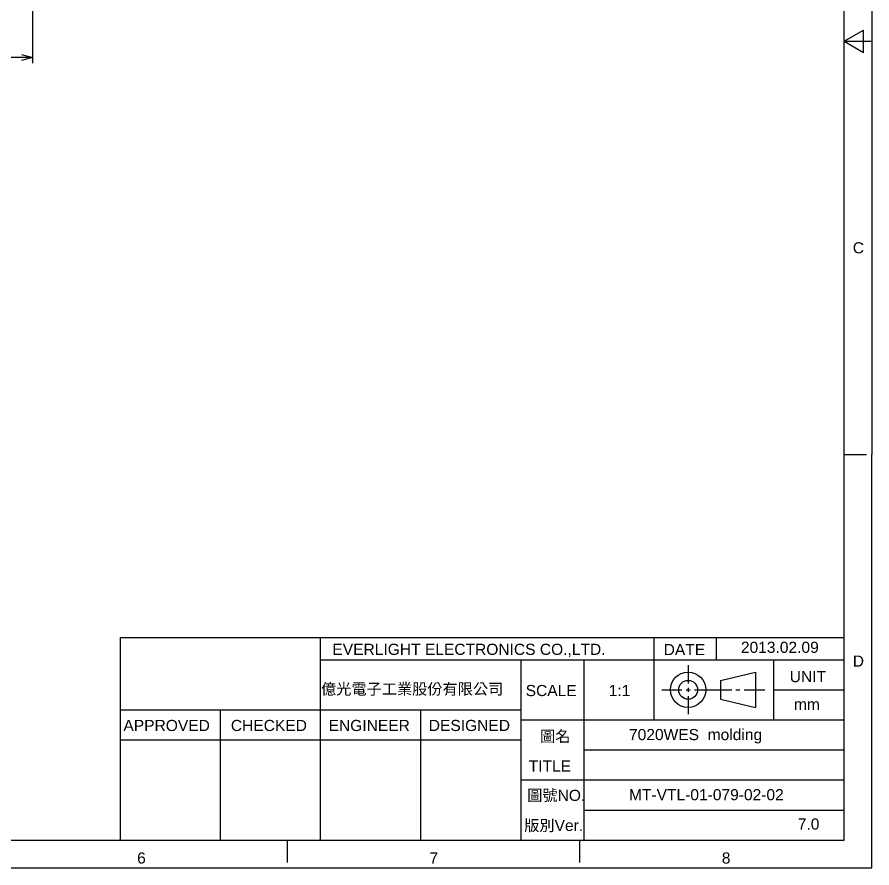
# Model space of a CAD drawing. Header units: millimetres. Extents: x -992 to 1678, y 98 to 1000.
# Drawn here: x -725.5 to -571.9, y 382.7 to 535.5 of the extents above; entities that cross this region are included whole.
import ezdxf

# ---------------------------------------------------------------- set-up
doc = ezdxf.new("R2010")
doc.units = ezdxf.units.MM
doc.header["$PDMODE"] = 3
doc.header["$PDSIZE"] = -1
doc.layers.get('DEFPOINTS').update_dxf_attribs({"color": 10})
doc.layers.add('3', color=3, linetype='Continuous')
doc.layers.add('DIM', color=7, linetype='Continuous')
doc.styles.add('SIMPLEX', font='simplex')
doc.styles.get("Standard").update_dxf_attribs({"font": 'txt.shx', "bigfont": 'chineset.shx'})
doc.styles.add('STYLE3', font='arial.ttf')
doc.dimstyles.new('ISO-25', dxfattribs={"dimtxt": 2.5, "dimasz": 2.5, "dimexe": 1.25, "dimexo": 0.625, "dimtad": 1, "dimtxsty": 'Standard', "dimcen": 2.5, "dimadec": 0, "dimazin": 0, "dimtfac": 1, "dimtmove": 0, "dimatfit": 3, "dimfxl": 0, "dimarcsym": 0})

# ---------------------------------------------------------------- blocks, each defined once
blk = doc.blocks.new('_OPEN30')
at = {"color": 0, "linetype": 'ByBlock'}
for p, q in [((-1, 0.268), (0, 0)), ((0, 0), (-1, -0.268)), ((0, 0), (-1, 0))]:
    blk.add_line(p, q, dxfattribs=at)
blk = doc.blocks.new('*D48')
at = {"layer": 'DEFPOINTS', "color": 0}
for p in [(-784.39, 538.37), (-722.69, 538.37), (-722.69, 528.29)]:
    blk.add_point(p, dxfattribs=at)
at = {"layer": 'DIM', "color": 0, "lineweight": -2}
for p, q in [((-784.39, 537.37), (-784.39, 527.29)), ((-722.69, 537.37), (-722.69, 527.29)), ((-782.39, 528.29), (-759.32, 528.29)), ((-724.69, 528.29), (-747.75, 528.29))]:
    blk.add_line(p, q, dxfattribs=at)
at = {"layer": 'DIM', "color": 0, "lineweight": -2, "xscale": 2, "yscale": 2, "zscale": 2, "rotation": 180}
blk.add_blockref('_OPEN30', (-784.39, 528.29), dxfattribs=at)
at = {"layer": 'DIM', "color": 0, "lineweight": -2, "xscale": 2, "yscale": 2, "zscale": 2}
blk.add_blockref('_OPEN30', (-722.69, 528.29), dxfattribs=at)
at = {"layer": 'DIM', "color": 0, "insert": (-753.54, 528.29), "char_height": 3, "attachment_point": 5, "style": 'SIMPLEX'}
blk.add_mtext('61,7', dxfattribs=at)

msp = doc.modelspace()

# ---------------------------------------------------------------- linework, layer by layer
msp.add_line((-706.9486804, 424.10519083), (-706.9486804, 387.70519083))
at = {"layer": '3', "color": 0}
for p, q in [((-576.9486804, 387.70519083), (-576.9486804, 674.70519083)), ((-571.9486804, 605.45519083), (-571.9486804, 531.20519083)), ((-576.9486804, 531.20519083), (-573.4486804, 533.22591677)), ((-573.4486804, 529.18446489), (-573.4486804, 533.22591677)), ((-576.9486804, 531.20519083), (-571.9486804, 531.20519083)), ((-576.9486804, 531.20519083), (-573.4486804, 529.18446489)), ((-571.9486804, 531.20519083), (-571.9486804, 456.95519083)), ((-571.9486804, 531.20519083), (-571.9486804, 456.95519083)), ((-576.9486804, 456.95519083), (-572.9486804, 456.95519083)), ((-576.9486804, 456.95519083), (-572.9486804, 456.95519083)), ((-571.9486804, 382.70519083), (-571.9486804, 456.95519083)), ((-571.9486804, 382.70519083), (-571.9486804, 456.95519083)), ((-706.9486804, 424.10519083), (-576.9486804, 424.10519083)), ((-670.9486804, 387.70519083), (-670.9486804, 424.10519083)), ((-611.03750811, 409.30519083), (-611.03750811, 424.10519083)), ((-599.89688775, 424.10519083), (-599.89688775, 420.10519083)), ((-670.9486804, 420.10519083), (-576.9486804, 420.10519083)), ((-634.9486804, 387.70519083), (-634.9486804, 420.10519083)), ((-623.67539778, 420.10519083), (-623.67539778, 387.70519083)), ((-604.95655527, 419.10333297), (-604.95655527, 415.8255652)), ((-589.58657007, 409.30519083), (-589.58657007, 420.10519083)), ((-599.15283249, 416.3987636), (-592.87249837, 417.88064034)), ((-592.87249837, 417.88064034), (-592.87249837, 411.52974131)), ((-599.15283249, 416.3987636), (-599.15283249, 413.01161805)), ((-609.67991141, 414.70519083), (-606.07692964, 414.70519083)), ((-605.31458769, 414.70519083), (-604.59852286, 414.70519083)), ((-604.95655527, 415.06322324), (-604.95655527, 414.34715841)), ((-603.8361809, 414.70519083), (-597.13303186, 414.70519083)), ((-596.3706899, 414.70519083), (-595.65462507, 414.70519083)), ((-594.89228312, 414.70519083), (-591.15803084, 414.70519083)), ((-589.58657007, 414.70519083), (-576.9486804, 414.70519083)), ((-604.95655527, 413.58481646), (-604.95655527, 410.30704869)), ((-599.15283249, 413.01161805), (-592.87249837, 411.52974131)), ((-706.9486804, 411.10519083), (-634.9486804, 411.10519083)), ((-688.9486804, 387.70519083), (-688.9486804, 411.10519083)), ((-652.9486804, 387.70519083), (-652.9486804, 411.10519083)), ((-634.9486804, 409.30519083), (-576.9486804, 409.30519083)), ((-706.9486804, 405.70519083), (-634.9486804, 405.70519083)), ((-623.67539778, 403.90519083), (-576.9486804, 403.90519083)), ((-634.9486804, 398.50519083), (-576.9486804, 398.50519083)), ((-623.67539778, 393.10519083), (-576.9486804, 393.10519083)), ((-986.9486804, 387.70519083), (-576.9486804, 387.70519083)), ((-676.9486804, 387.70519083), (-676.9486804, 383.70519083)), ((-624.4486804, 387.70519083), (-624.4486804, 383.70519083)), ((-991.9486804, 382.70519083), (-571.9486804, 382.70519083)), ((-991.9486804, 382.70519083), (-571.9486804, 382.70519083))]:
    msp.add_line(p, q, dxfattribs=at)
for radius in [3.17544952, 1.69357277]:
    msp.add_circle((-604.95655527, 414.70519083), radius, dxfattribs=at)

# ---------------------------------------------------------------- texts
at = {"layer": '3', "color": 0, "style": 'STYLE3'}
for s, p in [('C', (-575.38196423, 493.10431663)), ('C', (-575.38196423, 493.10431663)), ('EVERLIGHT ELECTRONICS CO.,LTD.', (-668.83449902, 420.97120974)), ('DATE', (-609.343599, 420.93073261)), ('2013.02.09', (-595.47528164, 421.3331564)), ('D', (-575.38196423, 418.85431663)), ('D', (-575.38196423, 418.85431663)), ('UNIT', (-586.70701191, 416.0724777)), ('億光電子工業股份有限公司', (-670.88137527, 413.84709704)), ('SCALE', (-634.12416818, 413.57006654)), ('1:1', (-619.22519321, 413.57006654)), ('mm', (-585.94425609, 411.10161369)), ('APPROVED', (-706.3676442, 407.29387283)), ('CHECKED', (-687.07117166, 407.29387283)), ('ENGINEER', (-669.52018739, 407.29387283)), ('DESIGNED', (-651.53015654, 407.29387283)), ('圖名', (-631.55025749, 405.34066281)), ('7020WES  molding', (-615.57155109, 405.66026851)), ('TITLE', (-633.57224649, 400.00369471)), ('圖號NO.', (-633.84598544, 394.7392663)), ('MT-VTL-01-079-02-02', (-615.57155109, 394.86026851)), ('版別Ver.', (-634.3878144, 389.3392663)), ('7.0', (-585.2532224, 389.59106242)), ('6', (-703.90300714, 383.48886751)), ('7', (-651.40300714, 383.48886751)), ('8', (-598.90300714, 383.48886751))]:
    msp.add_text(s, height=2, dxfattribs=at).set_placement(p)

# ---------------------------------------------------------------- dimensions: what is measured, and where the dimension line sits
at = {"layer": 'DIM'}
dim = msp.add_linear_dim(base=(-722.6855308486, 528.2944251515), p1=(-784.3855308486, 538.370620928), p2=(-722.6855308486, 538.370620928), dimstyle='ISO-25', override={"dimtxt": 3, "dimasz": 2, "dimexe": 1, "dimexo": 1, "dimgap": 1.5, "dimtad": 0, "dimdec": 8, "dimtxsty": 'SIMPLEX', "dimblk1": 'OPEN30', "dimblk2": 'OPEN30', "dimsah": 1, "dimtp": 0.05, "dimtm": 0.05, "dimtfac": 0.5, "dimtdec": 8}, dxfattribs=at)
dim.commit()
dim.dimension.update_dxf_attribs({"geometry": '*D48', "text_midpoint": (-753.5355308486, 528.2944251515)})

doc.saveas('drawing.dxf')
